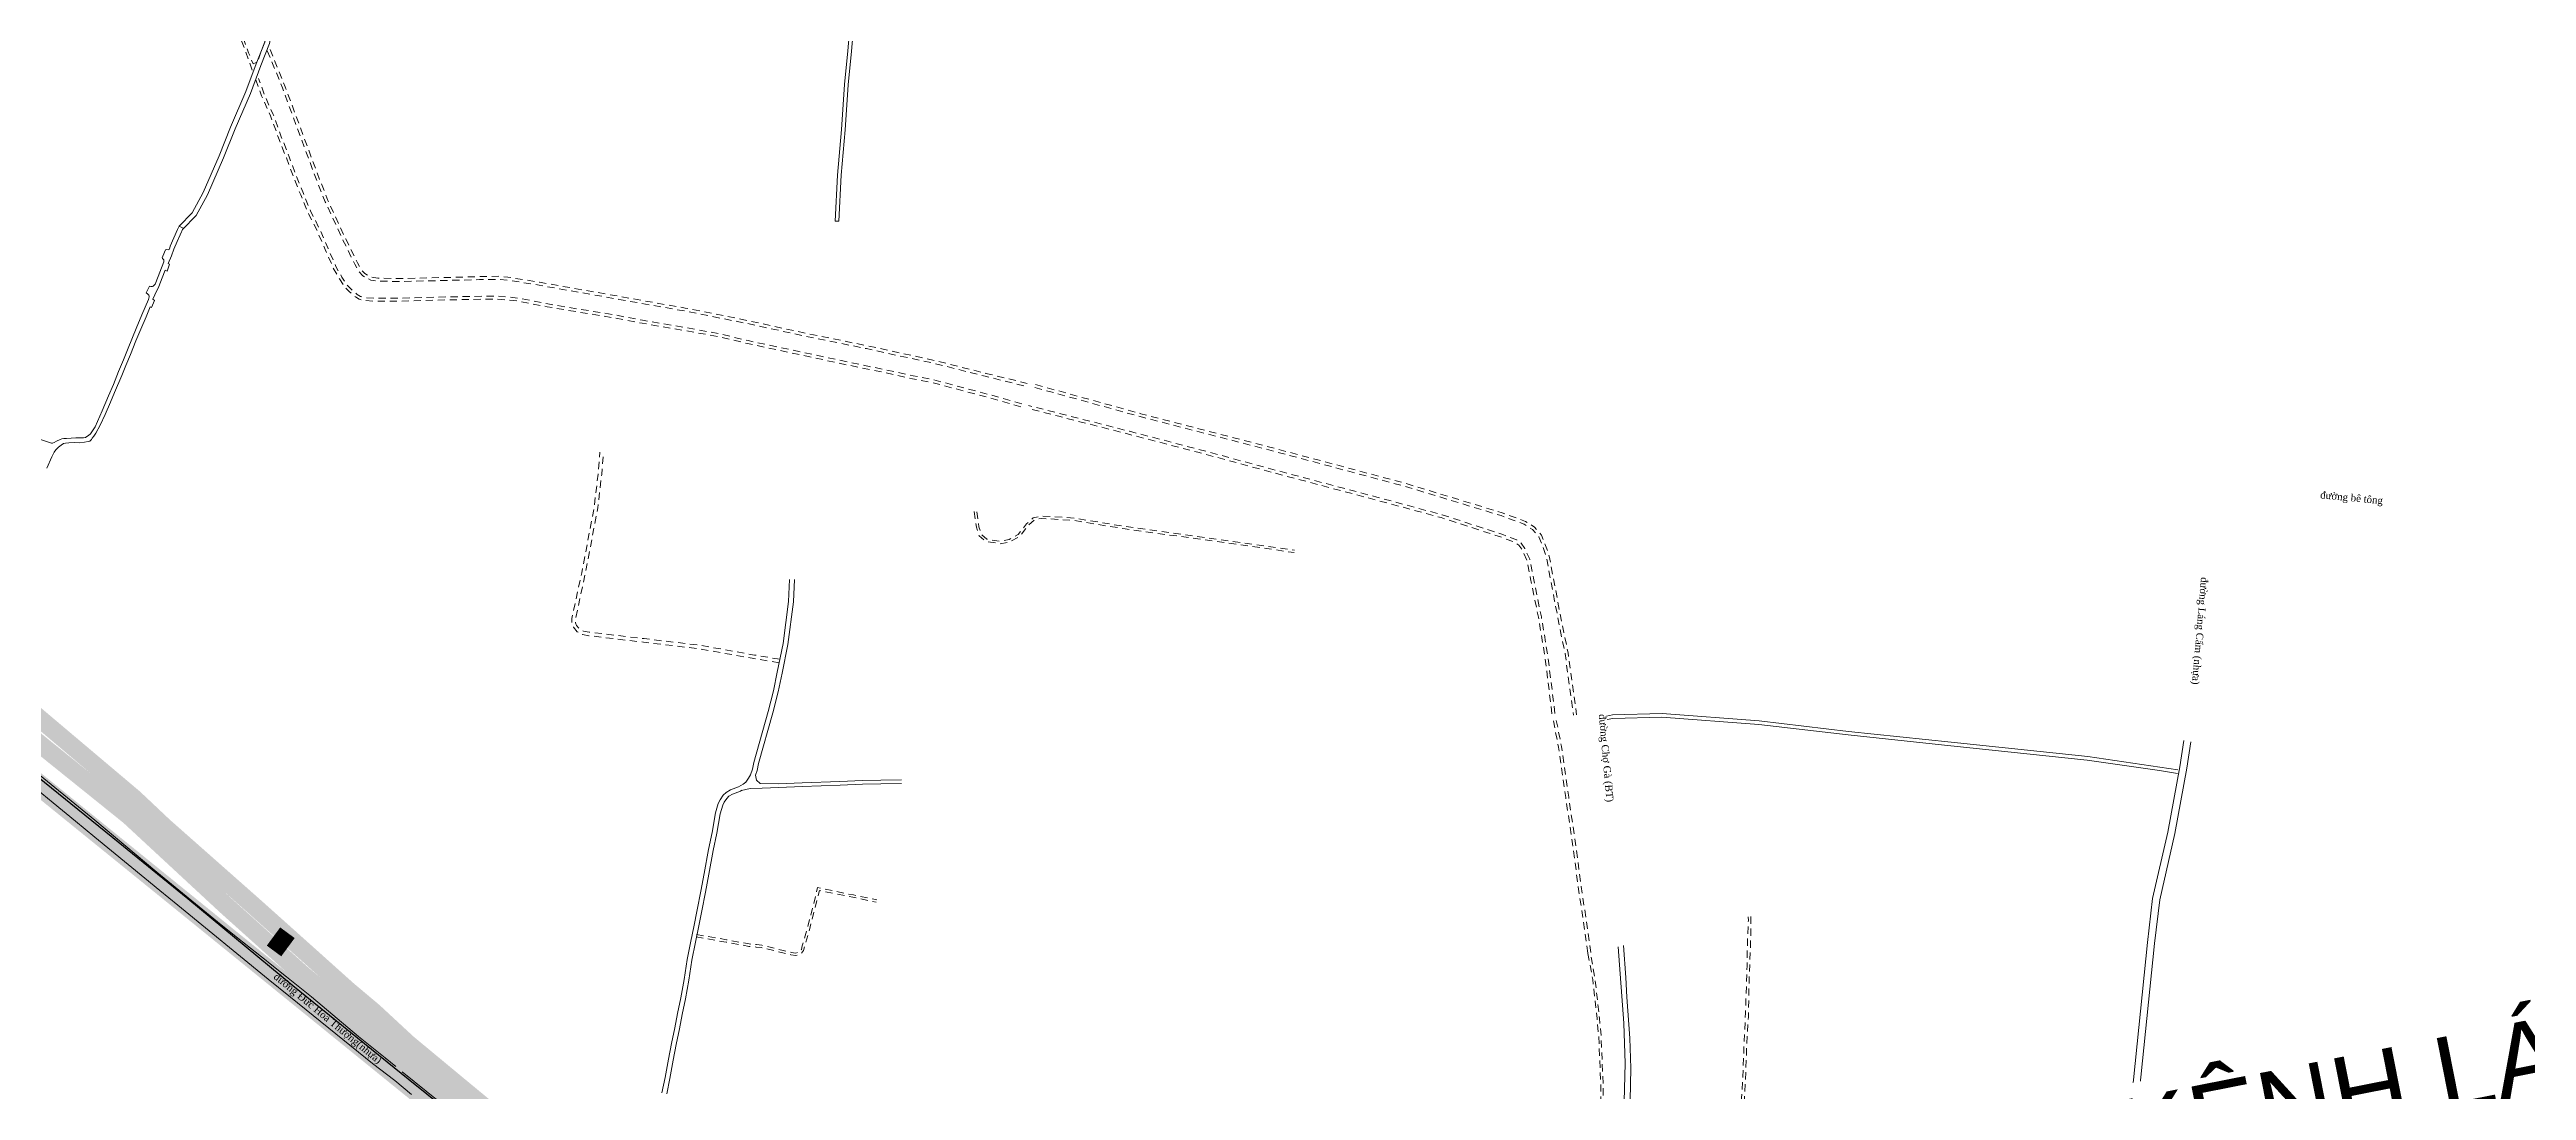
# Model space of a CAD drawing. Header units: metres. Extents: x 556238 to 587446, y 1177111 to 1219372.
# Drawn here: x 573459 to 575525, y 1205054 to 1205923 of the extents above; entities that cross this region are included whole.
import ezdxf

# ---------------------------------------------------------------- set-up
doc = ezdxf.new("R2010")
doc.units = ezdxf.units.M
doc.header["$MEASUREMENT"] = 0
for name, pattern in [('ACAD_ISO03W100', [30, 12, -18]), ('DASHED2', [0.375, 0.25, -0.125]), ('Xr_Nen GT$0$MON', [10, 6, -4])]:
    doc.linetypes.add(name, pattern=pattern)
doc.layers.add('_div_Tuy__n__ng_M__H__nh_BR__di', color=7, linetype='Continuous')
doc.layers.add('DUONG GIAO THONG', color=7, linetype='Continuous')
for name, color, linetype, lineweight in [('CNTV-TEXT', 40, 'Continuous', 20), ('Pipe Existing_DTDH', 4, 'ACAD_ISO03W100', 40), ('Xr_Nen GT$0$DUONG BT-NEN BT', 38, 'Continuous', 0), ('Xr_Nen GT$0$DUONG NHUA', 38, 'Continuous', 0), ('Xr_Nen GT$0$DUONG_DA', 38, 'Xr_Nen GT$0$MON', 0), ('Xr_Nen GT$1$SONG_HO', 250, 'Continuous', 0)]:
    doc.layers.add(name, color=color, linetype=linetype, lineweight=lineweight)
doc.styles.add('ARIAL', font='arial.ttf')
doc.styles.add('Xr_Nen GT$0$Style-Times New Roman IF', font='times.ttf')

# ---------------------------------------------------------------- blocks, each defined once
blk = doc.blocks.new('GT CHINH')
at = {"layer": 'DUONG GIAO THONG', "color": 9, "ltscale": 5, "const_width": 17.5}
blk.add_lwpolyline([(10613.8, 2825.8), (10289.7, 3191.7), (10241.1, 3249.3), (10226.9, 3271.8), (10147.9, 3433), (10086.7, 3559.3), (10046.9, 3646.6), (9995.7, 3774.6), (9899.8, 4014.6), (9730.2, 4422.9), (9683.3, 4535), (9622.4, 4678.3), (9604.3, 4717.8), (9573, 4772.7), (9550.2, 4802.6), (9422.7, 4959), (9323.8, 5076.4), (8948.9, 5386.5), (8840.9, 5474.9), (8373, 5855.8), (7912.1, 6229.4)], dxfattribs=at)
blk = doc.blocks.new('DTDH_EXISTING_PIPE')
at = {"layer": 'Pipe Existing_DTDH', "color": 3, "linetype": 'DASHED2', "ltscale": 200, "const_width": 15, "flags": 128}
for points, elevation in [([(-3480.6, 4622.5), (-3487.8, 4626), (-3504.1, 4639.5), (-3525.9, 4657.9), (-3547.6, 4675.3), (-3563.6, 4689.4), (-3599.8, 4724.1), (-3631.3, 4752.7), (-3646.5, 4765.6), (-3699.8, 4811.4), (-3726.8, 4835.8), (-3759, 4862.3), (-3786.9, 4885.8), (-3851.4, 4942.3), (-3881.4, 4969.3), (-3938.6, 5018.6), (-3965, 5040.4), (-4010.1, 5077.8), (-4038.7, 5104.3), (-4060, 5122.2), (-4095.8, 5154.3), (-4138.6, 5192.6), (-4213.5, 5258.8), (-4238.4, 5282.3), (-4291.6, 5327.2), (-4327.7, 5357.7), (-4386.2, 5405.8), (-4412.6, 5428.7), (-4491.9, 5500), (-4540.2, 5544.8), (-4566, 5570.4), (-4611.4, 5613.3), (-4631.8, 5633.1), (-4641.3, 5641.9), (-4652.6, 5648.2), (-4673.4, 5662.4), (-4688.9, 5671), (-4705.2, 5680.2), (-4713.1, 5683.1), (-4770.7, 5701.7), (-4786.7, 5707.6), (-4793.7, 5711.9), (-4795, 5720), (-4795, 5720), (-4795, 5720), (-4795, 5720), (-4795, 5720), (-4795, 5720), (-4795, 5720), (-4795, 5720), (-4795, 5720), (-4795, 5720), (-4795, 5720), (-4795, 5720), (-4795, 5720), (-4795, 5720), (-4795, 5720), (-4795, 5720), (-4795, 5720), (-4795, 5720), (-4795, 5720), (-4795, 5720), (-4795, 5720), (-4795, 5720), (-4795, 5720), (-4795, 5720), (-4795, 5720), (-4795, 5720), (-4795, 5720), (-4795, 5720), (-4795, 5720), (-4795, 5720), (-4795, 5720), (-4795, 5720), (-4795, 5720), (-4795, 5720), (-4795, 5720), (-4795, 5720), (-4795, 5720), (-4795, 5720), (-4795, 5720), (-4795, 5720), (-4795, 5720), (-4795, 5720), (-4795, 5720), (-4795, 5720), (-4795, 5720)], 0.9), ([(-3491.7, 4607.3), (-3503.9, 4618), (-3521.6, 4635.2), (-3555.3, 4665.3), (-3593.8, 4701.3), (-3701.5, 4795.1), (-3873.9, 4942.7), (-3964.4, 5020), (-3999.3, 5051), (-4063.1, 5106.3), (-4098.7, 5136.1), (-4161.6, 5192.6), (-4242.4, 5267.5), (-4312, 5323.5), (-4366.3, 5367.8), (-4474.4, 5463.3), (-4517.1, 5501.8), (-4543.9, 5526.7), (-4593.7, 5572.3), (-4624.6, 5601.2), (-4649.3, 5624.4), (-4670.3, 5643.2), (-4683.2, 5650.6), (-4706.7, 5664.4), (-4721, 5672.4), (-4742.3, 5680), (-4773.7, 5690.5), (-4791.9, 5698.2), (-4805.3, 5703.7), (-4808.5, 5704.2)], 0.9), ([(-4121.6, 5154.9), (-4110.4, 5170.1)], 0.8)]:
    blk.add_lwpolyline(points, dxfattribs=dict(at, elevation=elevation))

msp = doc.modelspace()

# ---------------------------------------------------------------- linework, layer by layer
at = {"layer": 'Xr_Nen GT$0$DUONG BT-NEN BT', "flags": 128}
for points in [[(573641.09822, 1205940.5288), (573638.64121, 1205928.84698), (573631.47046, 1205910.58028), (573622.84984, 1205887.46294), (573610.06427, 1205857.87389), (573600.3737, 1205833.92334), (573587.19713, 1205803.2262), (573578.04848, 1205786.46716), (573567.00186, 1205775.33388)], [(573645.01258, 1205939.7055), (573642.48676, 1205927.69652), (573635.20637, 1205909.15054), (573626.56212, 1205885.96985), (573613.7547, 1205856.33023), (573604.06595, 1205832.38415), (573590.79842, 1205801.47514), (573581.28756, 1205784.05257), (573569.84131, 1205772.51653)], [(573448.87086, 1205598.18873), (573460.59212, 1205594.19868), (573461.50742, 1205594.23522), (573462.77059, 1205594.69253), (573464.82077, 1205595.8083), (573467.73831, 1205597.31143), (573469.38585, 1205597.87845), (573470.79533, 1205598.09797), (573473.10184, 1205598.18942), (573480.90019, 1205598.62846), (573487.22894, 1205598.73807), (573489.11432, 1205599.08557), (573490.15767, 1205599.81721), (573491.42084, 1205600.53058), (573493.30646, 1205601.99385), (573497.00857, 1205607.98948), (573503.03279, 1205621.18679), (573508.12368, 1205633.69711), (573512.22551, 1205643.18377), (573516.60315, 1205654.06298), (573520.59641, 1205663.78909), (573524.64347, 1205673.62491), (573531.18205, 1205689.98158), (573535.90731, 1205701.35658), (573541.4376, 1205714.19428), (573542.1898, 1205716.18305), (573542.17155, 1205717.0793), (573541.78717, 1205717.79267), (573540.8536, 1205718.70719), (573539.57218, 1205719.56691), (573542.39136, 1205725.20742), (573543.37994, 1205724.85982), (573544.78941, 1205724.87819), (573545.52166, 1205725.15251), (573546.1076, 1205725.66463), (573547.0044, 1205726.83531), (573547.62686, 1205728.18877), (573554.34972, 1205745.61578), (573554.40498, 1205746.29535), (573554.25795, 1205747.08511), (573553.89012, 1205747.78305), (573553.30199, 1205748.29731), (573553.04468, 1205748.86668), (573553.43076, 1205750.09724), (573555.60047, 1205755.61642), (573556.55643, 1205755.70825), (573557.86147, 1205755.61642), (573558.63339, 1205755.80008), (573558.96422, 1205756.09395), (573559.69963, 1205758.55508), (573565.65835, 1205772.36816), (573567.00186, 1205775.33388), (573570.36584, 1205773.47885), (573565.54905, 1205762.46561), (573562.77296, 1205755.96001), (573560.76781, 1205750.60682), (573558.06474, 1205744.20204), (573559.18598, 1205743.57757), (573557.10805, 1205737.78564), (573555.41693, 1205738.44683), (573553.00695, 1205732.2479), (573550.04682, 1205724.94921), (573546.97543, 1205717.86731), (573545.26362, 1205714.23961), (573546.45838, 1205713.33964), (573544.14115, 1205707.41865), (573542.81786, 1205707.87781), (573539.50791, 1205699.73279), (573535.20452, 1205689.3235), (573531.12241, 1205679.57863), (573526.44973, 1205668.22873), (573522.7352, 1205659.07091), (573519.25972, 1205650.62861), (573513.208, 1205636.41107), (573509.78827, 1205628.30308), (573505.35562, 1205618.20192), (573501.36528, 1205609.26802), (573497.74033, 1205602.58627), (573495.91995, 1205599.95535), (573494.59641, 1205598.32072), (573493.89751, 1205597.34592), (573492.68449, 1205596.02352), (573491.10364, 1205595.65619), (573488.03372, 1205595.06846), (573484.00833, 1205594.59092), (573479.61511, 1205594.68276), (573474.97725, 1205594.44272), (573472.44068, 1205594.35089), (573470.62079, 1205594.02029), (573468.59348, 1205592.528), (573466.58979, 1205590.8199), (573464.21706, 1205588.59314), (573462.83851, 1205586.81158), (573460.85113, 1205582.92752), (573456.84059, 1205573.418)], [(574757.79632, 1205366.56679), (574762.93988, 1205367.56611), (574804.21482, 1205368.80332), (574885.22149, 1205362.52467), (574959.78509, 1205353.80774), (575045.38641, 1205344.68874), (575159.28456, 1205332.82637), (575219.58723, 1205324.10192), (575234.60031, 1205321.64721)], [(574758.36848, 1205363.62186), (574763.27308, 1205364.57475), (574804.14364, 1205365.79984), (574884.9313, 1205359.53817), (574959.45202, 1205350.82624), (575045.07213, 1205341.70525), (575158.91425, 1205329.84871), (575219.13037, 1205321.13678), (575234.11622, 1205318.68653)]]:
    msp.add_lwpolyline(points, dxfattribs=at)
at = {"layer": 'Xr_Nen GT$0$DUONG NHUA', "flags": 128}
for points in [[(573969.90013, 1205052.32922), (573972.49852, 1205065.07811), (573975.36688, 1205080.29936), (573977.8662, 1205093.37006), (573980.61187, 1205106.55427), (573982.86653, 1205118.37282), (573985.5382, 1205131.61047), (573988.50491, 1205146.88175), (573990.83358, 1205163.59812), (573994.01937, 1205178.89743), (573996.4218, 1205190.90785), (573999.29016, 1205204.97777), (574002.354, 1205220.49543), (574005.14835, 1205235.37827), (574008.82491, 1205255.33284), (574011.64385, 1205269.59932), (574014.61104, 1205285.87597), (574016.84161, 1205293.63441), (574018.43414, 1205296.84144), (574020.9578, 1205300.53792), (574023.4077, 1205302.86364), (574027.06308, 1205304.98577), (574033.72728, 1205307.67863), (574037.77993, 1205309.816), (574039.83791, 1205311.4562), (574041.9694, 1205314.71208), (574043.63739, 1205317.58656), (574045.52399, 1205322.18896), (574046.57757, 1205327.94182), (574058.60286, 1205370.39435), (574063.0601, 1205387.75464), (574066.13246, 1205403.10465), (574071.0269, 1205427.07224), (574075.54379, 1205462.18505), (574076.36464, 1205480.58226)], [(574047.86016, 1205317.34198), (574049.38338, 1205321.05793), (574050.47791, 1205327.03441), (574062.46491, 1205369.35174), (574066.9612, 1205386.8641), (574070.05314, 1205402.31196), (574074.97545, 1205426.41601), (574079.53238, 1205461.84012), (574080.36066, 1205480.40397)], [(575185.59668, 1204739.953), (575186.35328, 1204798.15702), (575187.21159, 1204933.65744), (575190.15252, 1204992.34948), (575209.07714, 1205177.66037), (575213.45609, 1205214.31042), (575226.06309, 1205269.88152), (575236.01464, 1205324.24581), (575239.40398, 1205346.12497)], [(575191.57541, 1204737.13724), (575192.35304, 1204798.09874), (575193.21064, 1204933.48822), (575196.13724, 1204991.89425), (575215.04086, 1205176.99963), (575219.37661, 1205213.28802), (575231.94231, 1205268.67708), (575241.93136, 1205323.24619), (575245.33326, 1205345.20645)], [(573440.70478, 1205325.64774), (573496.84299, 1205279.64525), (573548.60326, 1205236.49396), (573599.02978, 1205194.93462), (573612.02126, 1205184.62181), (573626.63218, 1205173.02329), (573639.6526, 1205162.68742), (573641.64223, 1205161.10786), (573656.62809, 1205149.1125), (573677.53186, 1205132.38158), (573716.83494, 1205099.30685), (573739.00858, 1205081.43206), (573747.78206, 1205074.35996)], [(573760.98018, 1205050.78974), (573746.92539, 1205062.63466), (573728.31404, 1205076.708), (573697.96975, 1205101.57467), (573659.93374, 1205132.08664), (573641.37789, 1205147.07313), (573565.91372, 1205208.81835), (573551.14421, 1205221.07026), (573538.44801, 1205231.41684), (573496.71037, 1205265.60409), (573480.6424, 1205278.82132), (573461.94316, 1205294.22859), (573443.02192, 1205309.77585)], [(574036.16281, 1205304.47053), (574043.44484, 1205306.11747), (574053.55603, 1205306.53531), (574067.31895, 1205307.0274), (574086.933, 1205307.88838), (574118.49372, 1205309.06913), (574137.27352, 1205309.83183), (574152.41402, 1205310.05545), (574169.86445, 1205310.37501)], [(574047.86016, 1205317.34198), (574048.79085, 1205313.12229), (574051.8856, 1205310.2528), (574067.19957, 1205310.02505), (574086.81114, 1205310.88592), (574118.37677, 1205312.06685), (574137.19049, 1205312.83093), (574152.36441, 1205313.05505), (574169.80952, 1205313.37451)], [(573973.83597, 1205051.61093), (573976.42385, 1205064.30828), (573979.2967, 1205079.55336), (573981.78886, 1205092.58662), (573984.5347, 1205105.77167), (573986.79169, 1205117.60234), (573989.46202, 1205130.83339), (573992.45189, 1205146.22393), (573994.77686, 1205162.91369), (573997.93858, 1205178.09742), (574000.34266, 1205190.11605), (574003.21201, 1205204.19084), (574006.28186, 1205219.73894), (574009.08091, 1205234.64681), (574012.75403, 1205254.58272), (574015.5737, 1205268.8529), (574018.51043, 1205284.9624), (574020.58562, 1205292.1804), (574021.89368, 1205294.81458), (574024.02095, 1205297.93045), (574025.82156, 1205299.63979), (574028.82539, 1205301.38367), (574035.41389, 1205304.04594), (574036.63409, 1205304.68948)], [(574767.51857, 1205174.12416), (574772.19855, 1205110.28739), (574773.50529, 1205076.75479), (574772.54081, 1205045.22162), (574772.33244, 1205023.54303), (574771.78106, 1205004.12549), (574770.60504, 1204920.20714), (574770.07241, 1204875.15105), (574771.69391, 1204843.42756), (574770.85748, 1204835.75637), (574768.0714, 1204830.67574), (574760.61849, 1204827.82237), (574759.29519, 1204828.58791), (574757.83241, 1204831.02373), (574754.62836, 1204830.04942), (574754.55873, 1204826.56963), (574753.09814, 1204823.34191), (574749.10949, 1204820.33952)], [(574771.95341, 1205175.11576), (574774.02137, 1205148.5027), (574774.83224, 1205132.19996), (574777.29334, 1205097.82406), (574778.13269, 1205072.90298), (574777.23735, 1205032.43111), (574777.32085, 1205004.57205), (574777.18039, 1204985.4472), (574776.73247, 1204962.42267), (574775.89287, 1204932.94529), (574775.52894, 1204905.50895), (574775.27577, 1204880.10887), (574774.91257, 1204857.84498), (574775.24802, 1204853.09682), (574776.47954, 1204848.16596), (574776.70326, 1204845.56845), (574777.23467, 1204838.23987), (574778.21424, 1204835.12741), (574779.52804, 1204831.5803), (574781.84819, 1204829.20622), (574784.02837, 1204828.31241)], [(573753.25787, 1205069.94741), (573783.17707, 1205045.74289), (573790.40194, 1205039.89834), (573820.05912, 1205015.66748), (573828.06808, 1205009.12316), (573870.19176, 1204973.728), (573871.46788, 1204972.68408), (573881.62098, 1204964.37685), (573897.01126, 1204951.78465), (573925.74684, 1204928.26959)]]:
    msp.add_lwpolyline(points, dxfattribs=at)
at = {"layer": 'Xr_Nen GT$0$DUONG_DA', "flags": 128}
for points in [[(573605.5719, 1206014.4792), (573598.97365, 1206032.17603), (573593.60474, 1206042.09277), (573587.70066, 1206049.35312), (573578.6481, 1206059.13504), (573561.14435, 1206077.34079), (573540.12343, 1206099.63386), (573539.09777, 1206100.91793), (573530.74154, 1206108.48978), (573525.44874, 1206112.35343), (573511.27565, 1206120.25261), (573483.56901, 1206135.78634), (573462.99677, 1206146.15832), (573434.84605, 1206161.31664), (573402.63403, 1206179.05945), (573367.75556, 1206197.01529), (573347.09198, 1206207.23142), (573336.11424, 1206213.00236), (573331.32158, 1206216.39935), (573325.33631, 1206220.58683), (573323.20624, 1206221.40545), (573321.19891, 1206221.93751), (573319.10991, 1206221.89655), (573317.79915, 1206220.99619), (573313.24642, 1206215.34064), (573312.01757, 1206213.04863), (573312.42348, 1206212.05172), (573314.22592, 1206209.75971), (573333.68288, 1206198.34064), (573385.06239, 1206172.77428), (573425.55791, 1206150.63947), (573471.83308, 1206124.6955), (573498.6054, 1206111.07607), (573522.33071, 1206097.22506), (573529.33535, 1206090.7583), (573554.78579, 1206064.32514), (573572.24411, 1206045.46953), (573578.64133, 1206038.69588), (573583.10636, 1206031.65619), (573585.7675, 1206026.85071), (573587.69268, 1206021.28441), (573597.24321, 1205997.1096), (573606.14522, 1205973.00752), (573612.47471, 1205954.56631), (573625.08769, 1205919.71741), (573628.87817, 1205910.75035), (573632.66881, 1205912.18084), (573635.27467, 1205920.4655), (573638.70972, 1205929.10524), (573628.87122, 1205954.27531), (573612.98767, 1205995.69839), (573605.5719, 1206014.4792)], [(573628.16945, 1205905.48812), (573607.08411, 1205962.97163), (573586.79271, 1206016.80057), (573581.21984, 1206029.64443)], [(573640.66709, 1205921.63036), (573653.28851, 1205890.67609), (573679.25363, 1205820.36211), (573688.92252, 1205795.60304), (573703.78857, 1205763.68014), (573713.56783, 1205743.60376), (573717.07535, 1205737.20429), (573720.46555, 1205733.81689), (573723.17765, 1205732.23605), (573727.01992, 1205730.31653), (573732.61389, 1205729.46963), (573750.01696, 1205729.01799), (573817.57559, 1205730.63907), (573834.40133, 1205730.92257), (573841.06888, 1205730.24507), (573867.45612, 1205726.01077), (573934.04012, 1205714.20012), (573988.82575, 1205704.47514), (574040.66995, 1205694.13058), (574087.70287, 1205683.84226), (574140.44806, 1205673.10204), (574196.69979, 1205660.83656), (574239.61194, 1205650.03969), (574275.62886, 1205641.21959)], [(573642.98205, 1205922.57427), (573655.61924, 1205891.58131), (573681.5908, 1205821.2499), (573691.22236, 1205796.58643), (573706.04567, 1205764.75531), (573715.78904, 1205744.75261), (573719.09561, 1205738.71978), (573722.00386, 1205735.81393), (573724.367, 1205734.43649), (573727.78425, 1205732.7293), (573732.83428, 1205731.96475), (573750.01941, 1205731.51877), (573817.52454, 1205733.13857), (573834.507, 1205733.4247), (573841.39357, 1205732.72496), (573867.87252, 1205728.47594), (573934.47675, 1205716.66169), (573989.28887, 1205706.93202), (574041.18171, 1205696.57775), (574088.21943, 1205686.28838), (574140.9638, 1205675.54832), (574197.27123, 1205663.2707), (574240.21427, 1205652.46606), (574276.22351, 1205643.64784)], [(574269.31095, 1205624.53353), (574241.61946, 1205632.52041), (574195.49614, 1205644.7236), (574179.02087, 1205647.95037), (574155.96839, 1205652.97784), (574117.83624, 1205660.90483), (574086.98306, 1205667.58374), (574041.21254, 1205677.36603), (574016.38835, 1205683.26199), (573988.80375, 1205688.21815), (573953.30592, 1205694.29348), (573928.44797, 1205699.04496), (573899.75719, 1205703.68024), (573874.18242, 1205708.04158), (573849.04251, 1205712.82933), (573841.29889, 1205713.68506), (573831.09287, 1205714.43388), (573812.48234, 1205714.14859), (573782.42178, 1205713.61374), (573749.28905, 1205712.57977), (573730.32126, 1205712.68675), (573722.36352, 1205713.15028), (573719.65143, 1205713.61374), (573717.36758, 1205714.43388), (573714.12035, 1205716.28798), (573708.87454, 1205720.88753), (573704.94158, 1205724.81842), (573700.76655, 1205731.41472), (573695.72807, 1205740.37853), (573689.05175, 1205755.72633), (573682.30445, 1205771.29102), (573674.34092, 1205786.96974), (573668.55517, 1205801.43438), (573662.70092, 1205815.67869), (573656.5594, 1205832.21074), (573649.99031, 1205848.91553), (573643.3499, 1205867.40795), (573635.92299, 1205883.83607), (573631.0303, 1205897.65756)], [(574270.00377, 1205626.93561), (574242.28567, 1205634.93017), (574196.05671, 1205647.16131), (574179.52753, 1205650.39863), (574156.48917, 1205655.42303), (574118.35513, 1205663.35041), (574087.50879, 1205670.02784), (574041.76271, 1205679.8049), (574016.89864, 1205685.71034), (573989.23567, 1205690.68057), (573953.75151, 1205696.75356), (573928.88211, 1205701.50724), (573900.16669, 1205706.1465), (573874.62644, 1205710.50195), (573849.41422, 1205715.30347), (573841.52773, 1205716.17499), (573831.16532, 1205716.93528), (573812.44095, 1205716.64825), (573782.36055, 1205716.11304), (573749.2571, 1205715.07999), (573730.40106, 1205715.18634), (573722.64764, 1205715.63796), (573720.28935, 1205716.04096), (573718.41778, 1205716.71305), (573715.57893, 1205718.33398), (573710.5841, 1205722.71347), (573706.90541, 1205726.39023), (573702.91388, 1205732.69659), (573697.96978, 1205741.49251), (573691.34488, 1205756.72212), (573684.5679, 1205772.35525), (573676.62055, 1205788.0021), (573670.87198, 1205802.3738), (573665.02952, 1205816.58942), (573658.89466, 1205833.10358), (573652.33057, 1205849.79563), (573645.66905, 1205868.34682), (573638.24448, 1205884.76979), (573633.387, 1205898.49181)], [(574280.98256, 1205640.67936), (574368.84565, 1205616.42253), (574480.18269, 1205587.55739), (574588.75963, 1205558.51886), (574669.94426, 1205533.79698), (574689.24382, 1205526.68847), (574692.78592, 1205524.53042), (574696.0689, 1205522.1997), (574699.00637, 1205519.092), (574701.51179, 1205516.24337), (574703.6765, 1205510.86917), (574707.73703, 1205499.21551), (574714.56244, 1205462.57706), (574719.83456, 1205435.86154), (574723.29062, 1205418.90348), (574730.37946, 1205367.32782)], [(574281.64786, 1205643.08921), (574369.49205, 1205618.8376), (574480.81935, 1205589.97498), (574589.44693, 1205560.92291), (574670.74108, 1205536.16768), (574690.3365, 1205528.9502), (574694.1616, 1205526.61972), (574697.71673, 1205524.09579), (574700.85399, 1205520.77673), (574703.67113, 1205517.57367), (574706.0177, 1205511.748), (574710.16009, 1205499.85939), (574717.01772, 1205463.04801), (574722.28575, 1205436.35318), (574725.75636, 1205419.32374), (574732.85618, 1205367.66823)], [(574712.3926, 1205368.51559), (574706.51485, 1205415.85974), (574701.06733, 1205449.05374), (574694.4979, 1205481.20355), (574691.3804, 1205496.61571), (574687.66538, 1205504.98908), (574684.72807, 1205509.04628), (574681.70423, 1205511.377), (574670.6457, 1205515.60685), (574619.99903, 1205532.12456), (574565.706, 1205546.82808), (574484.38949, 1205568.43018), (574416.96176, 1205586.67948), (574359.21515, 1205601.72533), (574300.9397, 1205616.68146), (574275.19416, 1205623.1557)], [(574714.87355, 1205368.8236), (574708.98977, 1205416.21631), (574703.52645, 1205449.5066), (574696.94779, 1205481.70163), (574693.77653, 1205497.37951), (574689.84419, 1205506.24269), (574686.54088, 1205510.80544), (574682.93994, 1205513.58098), (574671.48037, 1205517.96423), (574620.71382, 1205534.52104), (574566.35369, 1205549.24273), (574485.037, 1205570.84488), (574417.6035, 1205589.09574), (574359.84106, 1205604.14571), (574301.55529, 1205619.10449), (574275.80386, 1205625.58021)], [(574067.64715, 1205411.03467), (574046.54323, 1205414.53194), (574001.15869, 1205422.73957), (573954.62573, 1205428.19035), (573908.77962, 1205433.64618), (573903.50109, 1205434.56339), (573899.0219, 1205436.93283), (573896.12272, 1205440.61977), (573894.79897, 1205443.70598), (573894.79897, 1205448.03231), (573902.98296, 1205486.05584), (573913.34226, 1205540.64354), (573916.6153, 1205568.40382), (573918.15374, 1205586.6445)], [(574068.13761, 1205413.99431), (574047.05542, 1205417.48798), (574001.60058, 1205425.70832), (573954.9775, 1205431.16966), (573909.21398, 1205436.61566), (573904.48337, 1205437.43766), (573900.98695, 1205439.28722), (573898.7245, 1205442.16443), (573897.79897, 1205444.32222), (573897.79897, 1205447.71311), (573905.92351, 1205485.46046), (573916.3093, 1205540.18767), (573919.6005, 1205568.10203), (573921.14313, 1205586.39237)], [(574230.37177, 1205537.15037), (574232.33373, 1205524.13375), (574234.42371, 1205516.94084), (574239.93731, 1205512.38986), (574251.62486, 1205510.32904), (574260.12309, 1205511.93552), (574268.38162, 1205516.51982), (574275.50581, 1205525.64018), (574280.54584, 1205530.0466), (574286.33611, 1205531.49295), (574313.69933, 1205529.74318), (574356.2296, 1205522.69732), (574414.58617, 1205514.71161), (574497.2898, 1205503.03241)], [(574232.49861, 1205536.99001), (574234.29235, 1205524.56082), (574236.17227, 1205518.09086), (574240.80383, 1205514.26792), (574251.61235, 1205512.3621), (574259.43454, 1205513.84078), (574267.05564, 1205518.07124), (574274.04651, 1205527.02093), (574279.59284, 1205531.87001), (574286.15327, 1205533.50873), (574313.92716, 1205531.73269), (574356.52868, 1205524.67504), (574414.86158, 1205516.69256), (574497.56946, 1205505.01276)], [(574742.3382, 1205168.89973), (574734.34269, 1205224.09134), (574728.59749, 1205266.31696), (574723.85025, 1205298.55908), (574717.85584, 1205340.68429), (574713.52476, 1205362.54266)], [(574744.81237, 1205169.25816), (574736.81841, 1205224.43909), (574731.07282, 1205266.66758), (574726.32446, 1205298.91727), (574720.32135, 1205341.10365), (574715.97708, 1205363.02857)], [(573998.33465, 1205182.5075), (574023.46674, 1205177.96542), (574042.25681, 1205174.51035), (574048.62312, 1205173.92019), (574053.00319, 1205173.41277), (574057.15803, 1205172.59501), (574063.44537, 1205170.99248), (574070.62554, 1205168.97063), (574077.36827, 1205167.5175), (574081.60847, 1205166.86002), (574085.57257, 1205167.91637), (574088.0878, 1205171.05801), (574088.89197, 1205174.56394), (574092.84644, 1205188.23133), (574097.4043, 1205205.93126), (574100.53345, 1205218.12028), (574101.21094, 1205221.10651), (574129.19791, 1205215.39607), (574148.6799, 1205211.37308)], [(573998.69035, 1205184.47562), (574023.82543, 1205179.933), (574042.53051, 1205176.49355), (574048.83053, 1205175.90953), (574053.31187, 1205175.39038), (574057.59846, 1205174.54669), (574063.96348, 1205172.92437), (574071.10772, 1205170.91264), (574077.73248, 1205169.48492), (574081.49959, 1205168.9008), (574084.42224, 1205169.67963), (574086.24068, 1205171.95094), (574086.95515, 1205175.06584), (574090.91701, 1205188.75875), (574095.46748, 1205206.43), (574098.58925, 1205218.59028), (574099.69346, 1205223.45734), (574129.60006, 1205217.35522), (574149.08436, 1205213.33175)], [(574878.39163, 1205199.37907), (574878.07347, 1205175.93767), (574876.84122, 1205146.04284), (574876.20318, 1205115.79211), (574874.93101, 1205093.49159), (574873.79199, 1205062.06666), (574872.38227, 1205039.71671), (574871.47305, 1205031.67584), (574870.2447, 1205026.20385), (574869.15339, 1205023.61444), (574866.74366, 1205021.4338), (574863.69759, 1205019.88924), (574858.65076, 1205018.57182), (574843.41946, 1205017.29984), (574822.73236, 1205016.89098), (574801.91746, 1205015.78928), (574783.80612, 1205014.62651), (574777.25999, 1205013.97235)], [(574777.58886, 1205018.02806), (574805.05043, 1205019.16376), (574832.71332, 1205020.6623), (574851.59975, 1205021.52788), (574861.37501, 1205022.48187), (574863.46633, 1205023.29957), (574865.96711, 1205025.02594), (574867.33106, 1205027.34277), (574869.51683, 1205036.25714), (574871.02027, 1205052.49344), (574871.56848, 1205065.64464), (574872.70774, 1205095.4705), (574873.79929, 1205118.95615), (574874.52666, 1205140.87097), (574875.0722, 1205158.11167), (574875.29956, 1205172.80254), (574876.20927, 1205196.14244), (574875.9819, 1205199.01564)], [(574527.76942, 1204952.71561), (574519.03216, 1204981.80015), (574514.14161, 1205000.27162), (574514.14161, 1205003.84618), (574515.44884, 1205006.45844), (574519.43918, 1205008.58946), (574523.97991, 1205009.13938), (574544.20668, 1205009.96432), (574580.00068, 1205011.27441), (574627.57241, 1205013.20945), (574688.36007, 1205015.06536), (574744.46921, 1205015.82259), (574751.76194, 1205016.51007), (574752.58766, 1205018.09107), (574752.44988, 1205025.58407), (574753.20793, 1205056.62838), (574751.35079, 1205099.85289), (574749.97588, 1205114.39927), (574746.32903, 1205146.87217), (574742.3382, 1205168.89973)], [(574754.55087, 1205020.11046), (574754.45033, 1205025.57804), (574755.20898, 1205056.64691), (574753.34674, 1205099.99001), (574751.96535, 1205114.60499), (574748.30901, 1205147.16238), (574744.30616, 1205169.25627)]]:
    msp.add_lwpolyline(points, dxfattribs=at)
at = {"layer": 'Xr_Nen GT$1$SONG_HO'}
for points in [[(574003.71885, 1206058.03476), (574003.3211, 1206011.28751), (574004.14357, 1205999.04629), (574006.32609, 1205995.01881), (574013.30687, 1205994.36566), (574035.32978, 1205995.97472), (574091.0195, 1205999.42292), (574129.94276, 1206003.95543), (574130.99188, 1206003.29598), (574130.98513, 1206000.56763), (574130.54431, 1205988.4935), (574128.55601, 1205963.16927), (574125.01073, 1205921.56064), (574122.18468, 1205893.42913), (574119.74933, 1205855.9298), (574116.34884, 1205817.879), (574114.32429, 1205779.53085), (574115.63082, 1205779.46263)], [(574003.71885, 1206058.03476), (574003.3211, 1206011.28751), (574004.14357, 1205999.04629), (574006.32609, 1205995.01881), (574013.30687, 1205994.36566), (574035.32978, 1205995.97472), (574091.0195, 1205999.42292), (574129.94276, 1206003.95543), (574130.99188, 1206003.29598), (574130.98513, 1206000.56763), (574130.54431, 1205988.4935), (574128.55601, 1205963.16927), (574125.01073, 1205921.56064), (574122.18468, 1205893.42913), (574119.74933, 1205855.9298), (574116.34884, 1205817.879), (574114.32429, 1205779.53085), (574115.63082, 1205779.46263)], [(574003.71885, 1206058.03476), (574003.3211, 1206011.28751), (574004.14357, 1205999.04629), (574006.32609, 1205995.01881), (574013.30687, 1205994.36566), (574035.32978, 1205995.97472), (574091.0195, 1205999.42292), (574129.94276, 1206003.95543), (574130.99188, 1206003.29598), (574130.98513, 1206000.56763), (574130.54431, 1205988.4935), (574128.55601, 1205963.16927), (574125.01073, 1205921.56064), (574122.18468, 1205893.42913), (574119.74933, 1205855.9298), (574116.34884, 1205817.879), (574114.32429, 1205779.53085), (574115.63082, 1205779.46263)], [(574003.71885, 1206058.03476), (574003.3211, 1206011.28751), (574004.14357, 1205999.04629), (574006.32609, 1205995.01881), (574013.30687, 1205994.36566), (574035.32978, 1205995.97472), (574091.0195, 1205999.42292), (574129.94276, 1206003.95543), (574130.99188, 1206003.29598), (574130.98513, 1206000.56763), (574130.54431, 1205988.4935), (574128.55601, 1205963.16927), (574125.01073, 1205921.56064), (574122.18468, 1205893.42913), (574119.74933, 1205855.9298), (574116.34884, 1205817.879), (574114.32429, 1205779.53085), (574115.63082, 1205779.46263)], [(574003.71885, 1206058.03476), (574003.3211, 1206011.28751), (574004.14357, 1205999.04629), (574006.32609, 1205995.01881), (574013.30687, 1205994.36566), (574035.32978, 1205995.97472), (574091.0195, 1205999.42292), (574129.94276, 1206003.95543), (574130.99188, 1206003.29598), (574130.98513, 1206000.56763), (574130.54431, 1205988.4935), (574128.55601, 1205963.16927), (574125.01073, 1205921.56064), (574122.18468, 1205893.42913), (574119.74933, 1205855.9298), (574116.34884, 1205817.879), (574114.32429, 1205779.53085), (574115.63082, 1205779.46263)], [(574115.63082, 1205779.46263), (574117.31921, 1205779.37347), (574119.34162, 1205817.66563), (574122.74007, 1205855.69845), (574125.17338, 1205893.18178), (574127.99736, 1205921.2833), (574131.54472, 1205962.92392), (574133.53919, 1205988.32212), (574133.98429, 1206000.50821), (574133.99529, 1206004.95016), (574130.64428, 1206007.05698), (574090.75296, 1206002.4109), (574035.12724, 1205998.96653), (574013.33832, 1205997.37489), (574008.20069, 1205997.85551), (574007.09301, 1205999.90078), (574006.32063, 1206011.37605), (574006.71817, 1206058.04132)], [(574115.63082, 1205779.46263), (574117.31921, 1205779.37347), (574119.34162, 1205817.66563), (574122.74007, 1205855.69845), (574125.17338, 1205893.18178), (574127.99736, 1205921.2833), (574131.54472, 1205962.92392), (574133.53919, 1205988.32212), (574133.98429, 1206000.50821), (574133.99529, 1206004.95016), (574130.64428, 1206007.05698), (574090.75296, 1206002.4109), (574035.12724, 1205998.96653), (574013.33832, 1205997.37489), (574008.20069, 1205997.85551), (574007.09301, 1205999.90078), (574006.32063, 1206011.37605), (574006.71817, 1206058.04132)], [(574115.63082, 1205779.46263), (574117.31921, 1205779.37347), (574119.34162, 1205817.66563), (574122.74007, 1205855.69845), (574125.17338, 1205893.18178), (574127.99736, 1205921.2833), (574131.54472, 1205962.92392), (574133.53919, 1205988.32212), (574133.98429, 1206000.50821), (574133.99529, 1206004.95016), (574130.64428, 1206007.05698), (574090.75296, 1206002.4109), (574035.12724, 1205998.96653), (574013.33832, 1205997.37489), (574008.20069, 1205997.85551), (574007.09301, 1205999.90078), (574006.32063, 1206011.37605), (574006.71817, 1206058.04132)], [(574115.63082, 1205779.46263), (574117.31921, 1205779.37347), (574119.34162, 1205817.66563), (574122.74007, 1205855.69845), (574125.17338, 1205893.18178), (574127.99736, 1205921.2833), (574131.54472, 1205962.92392), (574133.53919, 1205988.32212), (574133.98429, 1206000.50821), (574133.99529, 1206004.95016), (574130.64428, 1206007.05698), (574090.75296, 1206002.4109), (574035.12724, 1205998.96653), (574013.33832, 1205997.37489), (574008.20069, 1205997.85551), (574007.09301, 1205999.90078), (574006.32063, 1206011.37605), (574006.71817, 1206058.04132)], [(574115.63082, 1205779.46263), (574117.31921, 1205779.37347), (574119.34162, 1205817.66563), (574122.74007, 1205855.69845), (574125.17338, 1205893.18178), (574127.99736, 1205921.2833), (574131.54472, 1205962.92392), (574133.53919, 1205988.32212), (574133.98429, 1206000.50821), (574133.99529, 1206004.95016), (574130.64428, 1206007.05698), (574090.75296, 1206002.4109), (574035.12724, 1205998.96653), (574013.33832, 1205997.37489), (574008.20069, 1205997.85551), (574007.09301, 1205999.90078), (574006.32063, 1206011.37605), (574006.71817, 1206058.04132)]]:
    msp.add_lwpolyline(points, dxfattribs=at)

# ---------------------------------------------------------------- texts
at = {"layer": 'Xr_Nen GT$0$DUONG BT-NEN BT', "char_height": 6, "attachment_point": 1, "style": 'Xr_Nen GT$0$Style-Times New Roman IF'}
for s, insert, rotation in [('đường bê tông', (575353.60192, 1205554.23864), 354.64025639), ('đường Chợ Gà (BT)', (574757.38799, 1205368.54357), 275.04317017)]:
    msp.add_mtext_dynamic_manual_height_columns(s, width=138.7283672, gutter_width=5, heights=[0], dxfattribs=dict(at, insert=insert, rotation=rotation))
at = {"layer": 'Xr_Nen GT$0$DUONG NHUA', "char_height": 6, "attachment_point": 1, "style": 'Xr_Nen GT$0$Style-Times New Roman IF'}
for s, insert, rotation in [('đường Láng Cẩm (nhựa)', (575259.88034, 1205482.13482), 265.14668319), ('đường Đức Hoà Thượng(nhựa)', (573649.13838, 1205152.84052), 320.61614202)]:
    msp.add_mtext_dynamic_manual_height_columns(s, width=138.7283672, gutter_width=5, heights=[0], dxfattribs=dict(at, insert=insert, rotation=rotation))

# ---------------------------------------------------------------- next in the draw order: block references
at = {"layer": 'DUONG GIAO THONG'}
msp.add_blockref('GT CHINH', (565391.56753, 1199198.47471), dxfattribs=at)

# ---------------------------------------------------------------- next in the draw order: linework, layer by layer
at = {"layer": '_div_Tuy__n__ng_M__H__nh_BR__di', "color": 5, "true_color": 0x0000ff}
msp.add_polyline3d([(574296.5439, 1204645.53959, 4.26227), (574272.10882, 1204663.82931, 2.77049), (574240.39103, 1204676.88037, 4.10072), (574183.95273, 1204721.01973, 4.28836), (574018.25495, 1204854.50015, 4.74349), (573908.32281, 1204943.16088, 4.5132), (573758.10902, 1205063.82927, 4.8003), (573661.85545, 1205141.54611, 4.30856), (573574.39062, 1205214.21558, 4.41226), (573511.69469, 1205265.02881, 4.3997), (573437.18016, 1205325.33002, 4.78112), (573362.67975, 1205386.02389, 5.07697), (573322.76933, 1205418.34075, 5.20714), (573208.71019, 1205511.00718, 5.55502), (573113.63484, 1205595.27282, 5.99434), (573051.67028, 1205649.32036, 5.22266), (573033.75048, 1205662.09058, 5.3067), (573003.82401, 1205679.03118, 5.8266), (572970.97223, 1205695.17272, 5.82638), (572908.02424, 1205716.59394, 3.68946), (572891.49806, 1205724.97647, 3.47089), (572889.88373, 1205736.47706, 3.45298)], dxfattribs=at)

# ---------------------------------------------------------------- next in the draw order: texts
at = {"layer": 'CNTV-TEXT', "color": 5, "insert": (575535.32946, 1205082.36045), "char_height": 62.5, "width": 721.1278405, "attachment_point": 5, "rotation": 11.16787614, "style": 'ARIAL', "bg_fill": 3, "box_fill_scale": 1.2, "bg_fill_color": 256, "bg_fill_transparency": 0}
msp.add_mtext('KÊNH LÁNG VEN', dxfattribs=at)

# ---------------------------------------------------------------- next in the draw order: block references
at = {"layer": 'Pipe Existing_DTDH', "linetype": 'ByBlock'}
msp.add_blockref('DTDH_EXISTING_PIPE', (577767.86613, 1200015.74782, -0.796), dxfattribs=at)

doc.saveas('drawing.dxf')
